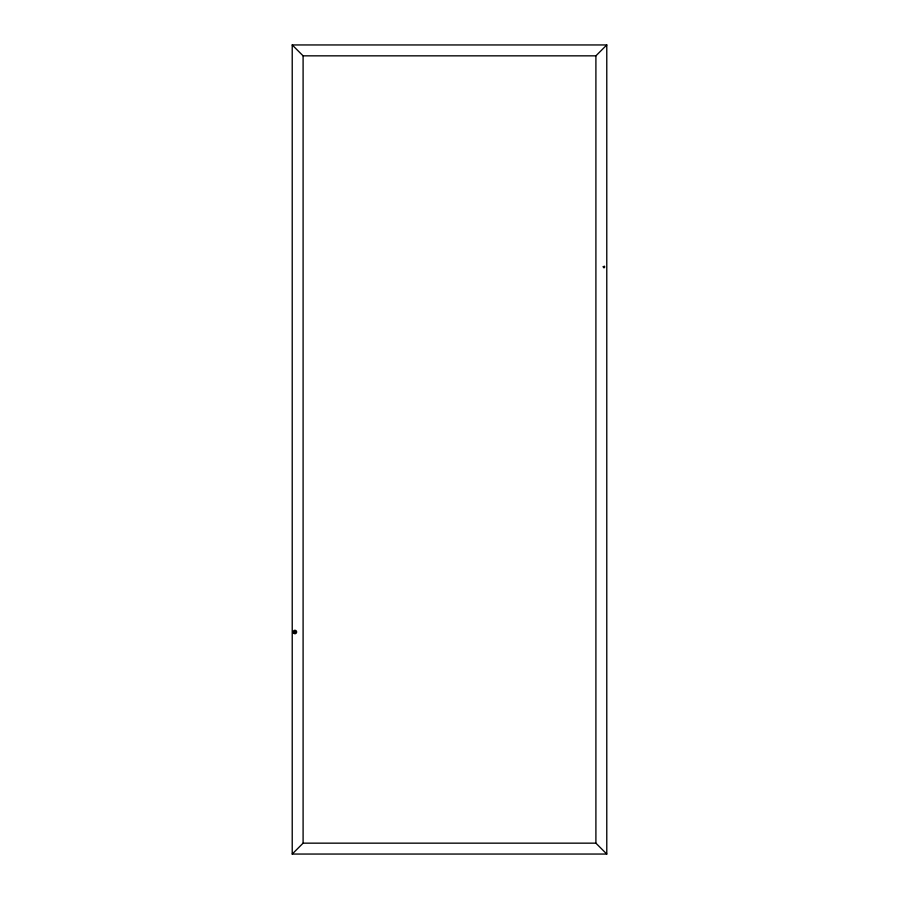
<?xml version="1.0" encoding="UTF-8"?>
<svg xmlns="http://www.w3.org/2000/svg" width="899" height="899" viewBox="0 0 899 899"><rect width="100%" height="100%" fill="white"/><g stroke="black" fill="none" stroke-linecap="round" stroke-linejoin="round"><path stroke-width="1.35" d="M606.78 854.05L595.902 843.161L595.902 55.839L606.78 44.95L292.22 44.95L292.22 854.05L606.78 854.05L606.78 44.95M292.22 854.05L303.098 843.161L303.098 55.839L292.22 44.95M303.098 55.839L595.902 55.839M303.098 843.161L595.902 843.161M294.04 631.772C295.13 635.166 296.681 629.379 294.04 631.772M603.24 266.767C604.33 270.161 605.881 264.373 603.24 266.767M293.681 633.222A1.719 1.719 0 0 0 296.569 632.447A1.719 1.719 0 0 0 294.456 630.334A1.719 1.719 0 0 0 293.681 633.222"/></g></svg>
